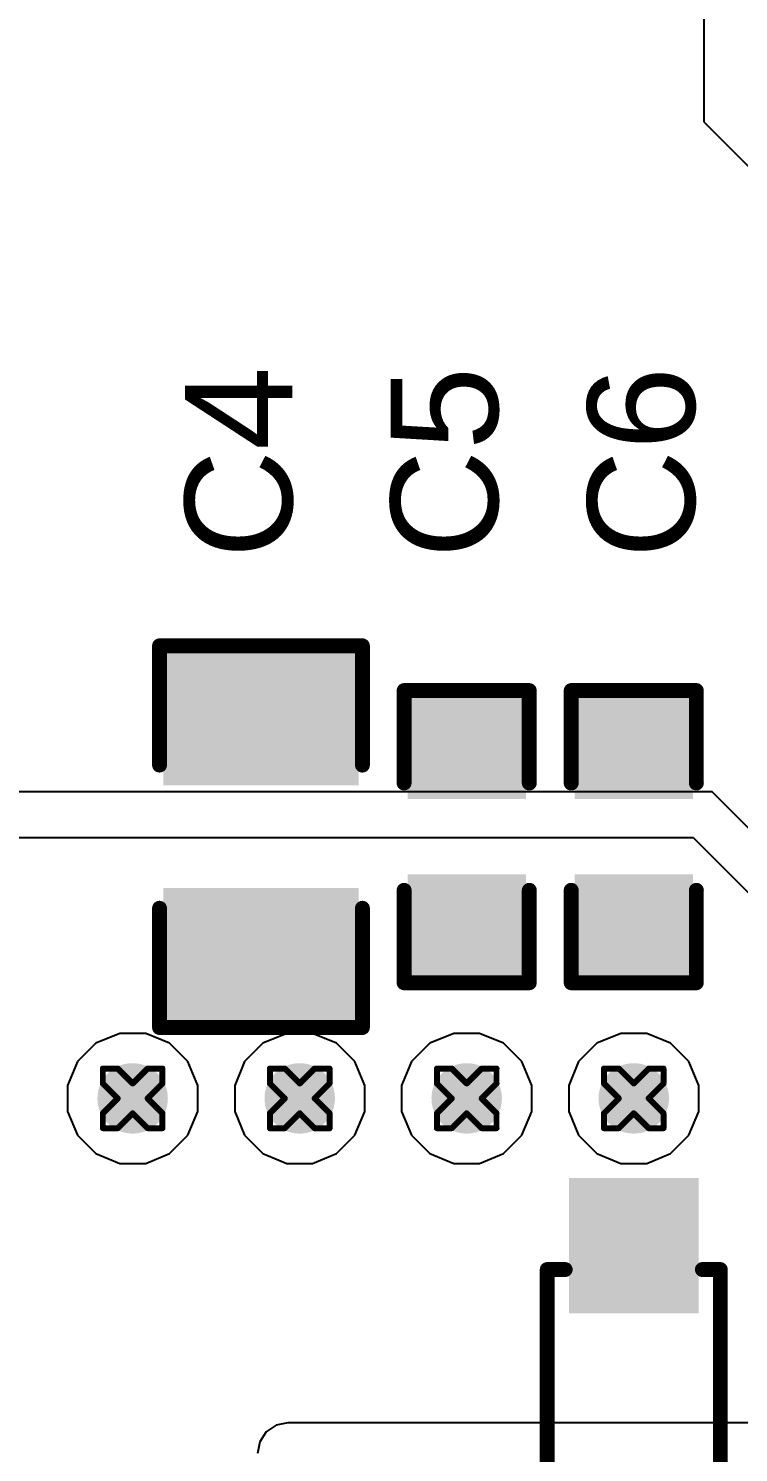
# Model space of a CAD drawing. Header units: inches. Extents: x -11 to 5379, y 0 to 5429.
# Drawn here: x 330.67 to 336.72, y 57.88 to 70.01 of the extents above; entities that cross this region are included whole.
import ezdxf

# ---------------------------------------------------------------- set-up
doc = ezdxf.new("R2010")
doc.units = ezdxf.units.IN
for name, color, linetype in [('Bottom Layer', 5, 'Continuous'), ('Drill Drawing', 1, 'Continuous'), ('GND', 16, 'Continuous'), ('PWR', 76, 'Continuous'), ('Top Layer', 1, 'Continuous'), ('Top Overlay', 2, 'Continuous'), ('Top Paste', 8, 'Continuous'), ('Top Solder', 216, 'Continuous'), ('Via Holes', 16, 'Continuous')]:
    doc.layers.add(name, color=color, linetype=linetype)
doc.styles.add('Arial', font='', dxfattribs={"height": 0.2})
doc.styles.get('Arial').set_extended_font_data('Arial')

# ---------------------------------------------------------------- blocks, each defined once
blk = doc.blocks.new('SOD_123_141')
at = {"layer": 'Top Layer'}
for points in [[(-1.1, 0.45), (-1.1, -0.45), (-2.05, -0.45), (-2.05, 0.45)], [(2.05, 0.45), (2.05, -0.45), (1.1, -0.45), (1.1, 0.45)]]:
    blk.add_hatch(color=1, dxfattribs=at).paths.add_polyline_path(points)
at = {"layer": 'Top Overlay'}
for points in [[(0.965, 0.508), (2.819, 0.508), (2.819, 0.8), (0.965, 0.8)], [(2.12, -0.787), (2.819, -0.787), (2.819, 0.788), (2.12, 0.788)], [(0.965, -0.8), (2.819, -0.8), (2.819, -0.508), (0.965, -0.508)]]:
    blk.add_hatch(color=2, dxfattribs=at).paths.add_polyline_path(points)
at = {"layer": 'Top Paste'}
for points in [[(-1.1, 0.45), (-1.1, -0.45), (-2.05, -0.45), (-2.05, 0.45)], [(2.05, 0.45), (2.05, -0.45), (1.1, -0.45), (1.1, 0.45)]]:
    blk.add_hatch(color=8, dxfattribs=at).paths.add_polyline_path(points)
at = {"layer": 'Top Solder'}
for points in [[(-0.998, 0.552), (-0.998, -0.552), (-2.152, -0.552), (-2.152, 0.552)], [(2.152, 0.552), (2.152, -0.552), (0.998, -0.552), (0.998, 0.552)]]:
    blk.add_hatch(color=216, dxfattribs=at).paths.add_polyline_path(points)
at = {"layer": 'Top Overlay'}
for points in [[(-1.372, 0.584, 0.127, 0.127, 0), (-1.372, 0.737, 0.127, 0.127, 0)], [(0.965, 0.737, 0.127, 0.127, 0), (-1.372, 0.737, 0.127, 0.127, 0)], [(-1.372, -0.737, 0.127, 0.127, 0), (-1.372, -0.584, 0.127, 0.127, 0)], [(0.965, -0.737, 0.127, 0.127, 0), (-1.372, -0.737, 0.127, 0.127, 0)]]:
    blk.add_lwpolyline(points, format="xyseb", dxfattribs=at)
for points in [[(-1.403, 0.737, 0.0635, 0.0635, 1), (-1.34, 0.737, 0.0635, 0.0635, 1)], [(-1.403, 0.737, 0.0635, 0.0635, 1), (-1.34, 0.737, 0.0635, 0.0635, 1)], [(0.933, 0.737, 0.0635, 0.0635, 1), (0.997, 0.737, 0.0635, 0.0635, 1)], [(-1.403, 0.584, 0.0635, 0.0635, 1), (-1.34, 0.584, 0.0635, 0.0635, 1)], [(-1.403, -0.584, 0.0635, 0.0635, 1), (-1.34, -0.584, 0.0635, 0.0635, 1)], [(-1.403, -0.737, 0.0635, 0.0635, 1), (-1.34, -0.737, 0.0635, 0.0635, 1)], [(-1.403, -0.737, 0.0635, 0.0635, 1), (-1.34, -0.737, 0.0635, 0.0635, 1)], [(0.933, -0.737, 0.0635, 0.0635, 1), (0.997, -0.737, 0.0635, 0.0635, 1)]]:
    blk.add_lwpolyline(points, format="xyseb", close=True, dxfattribs=at)
blk = doc.blocks.new('C___0603_710')
at = {"layer": 'Top Layer'}
for points in [[(-0.381, 0.445), (-0.381, -0.445), (-1.143, -0.445), (-1.143, 0.445)], [(1.143, 0.445), (1.143, -0.445), (0.381, -0.445), (0.381, 0.445)]]:
    blk.add_hatch(color=1, dxfattribs=at).paths.add_polyline_path(points)
at = {"layer": 'Top Paste'}
for points in [[(-0.381, 0.445), (-0.381, -0.445), (-1.143, -0.445), (-1.143, 0.445)], [(1.143, 0.445), (1.143, -0.445), (0.381, -0.445), (0.381, 0.445)]]:
    blk.add_hatch(color=8, dxfattribs=at).paths.add_polyline_path(points)
at = {"layer": 'Top Solder'}
for points in [[(-0.321, 0.504), (-0.321, -0.504), (-1.203, -0.504), (-1.203, 0.504)], [(1.203, 0.504), (1.203, -0.504), (0.321, -0.504), (0.321, 0.504)]]:
    blk.add_hatch(color=216, dxfattribs=at).paths.add_polyline_path(points)
at = {"layer": 'Top Overlay'}
for points in [[(-1.245, 0.533, 0.127, 0.127, 0), (-1.245, -0.533, 0.127, 0.127, 0)], [(-1.245, 0.533, 0.127, 0.127, 0), (-0.457, 0.533, 0.127, 0.127, 0)], [(0.457, 0.533, 0.127, 0.127, 0), (1.245, 0.533, 0.127, 0.127, 0)], [(1.245, 0.533, 0.127, 0.127, 0), (1.245, -0.533, 0.127, 0.127, 0)], [(-1.245, -0.533, 0.127, 0.127, 0), (-0.457, -0.533, 0.127, 0.127, 0)], [(0.457, -0.533, 0.127, 0.127, 0), (1.245, -0.533, 0.127, 0.127, 0)]]:
    blk.add_lwpolyline(points, format="xyseb", dxfattribs=at)
for points in [[(-1.276, 0.533, 0.0635, 0.0635, 1), (-1.213, 0.533, 0.0635, 0.0635, 1)], [(-1.276, 0.533, 0.0635, 0.0635, 1), (-1.213, 0.533, 0.0635, 0.0635, 1)], [(-0.489, 0.533, 0.0635, 0.0635, 1), (-0.425, 0.533, 0.0635, 0.0635, 1)], [(0.425, 0.533, 0.0635, 0.0635, 1), (0.489, 0.533, 0.0635, 0.0635, 1)], [(1.213, 0.533, 0.0635, 0.0635, 1), (1.276, 0.533, 0.0635, 0.0635, 1)], [(1.213, 0.533, 0.0635, 0.0635, 1), (1.276, 0.533, 0.0635, 0.0635, 1)], [(-1.276, -0.533, 0.0635, 0.0635, 1), (-1.213, -0.533, 0.0635, 0.0635, 1)], [(-1.276, -0.533, 0.0635, 0.0635, 1), (-1.213, -0.533, 0.0635, 0.0635, 1)], [(-0.489, -0.533, 0.0635, 0.0635, 1), (-0.425, -0.533, 0.0635, 0.0635, 1)], [(0.425, -0.533, 0.0635, 0.0635, 1), (0.489, -0.533, 0.0635, 0.0635, 1)], [(1.213, -0.533, 0.0635, 0.0635, 1), (1.276, -0.533, 0.0635, 0.0635, 1)], [(1.213, -0.533, 0.0635, 0.0635, 1), (1.276, -0.533, 0.0635, 0.0635, 1)]]:
    blk.add_lwpolyline(points, format="xyseb", close=True, dxfattribs=at)
blk = doc.blocks.new('C___0603_711')
at = {"layer": 'Top Layer'}
for points in [[(-0.381, 0.445), (-0.381, -0.445), (-1.143, -0.445), (-1.143, 0.445)], [(1.143, 0.445), (1.143, -0.445), (0.381, -0.445), (0.381, 0.445)]]:
    blk.add_hatch(color=1, dxfattribs=at).paths.add_polyline_path(points)
at = {"layer": 'Top Paste'}
for points in [[(-0.381, 0.445), (-0.381, -0.445), (-1.143, -0.445), (-1.143, 0.445)], [(1.143, 0.445), (1.143, -0.445), (0.381, -0.445), (0.381, 0.445)]]:
    blk.add_hatch(color=8, dxfattribs=at).paths.add_polyline_path(points)
at = {"layer": 'Top Solder'}
for points in [[(-0.321, 0.504), (-0.321, -0.504), (-1.203, -0.504), (-1.203, 0.504)], [(1.203, 0.504), (1.203, -0.504), (0.321, -0.504), (0.321, 0.504)]]:
    blk.add_hatch(color=216, dxfattribs=at).paths.add_polyline_path(points)
at = {"layer": 'Top Overlay'}
for points in [[(-1.245, 0.533, 0.127, 0.127, 0), (-1.245, -0.533, 0.127, 0.127, 0)], [(-1.245, 0.533, 0.127, 0.127, 0), (-0.457, 0.533, 0.127, 0.127, 0)], [(0.457, 0.533, 0.127, 0.127, 0), (1.245, 0.533, 0.127, 0.127, 0)], [(1.245, 0.533, 0.127, 0.127, 0), (1.245, -0.533, 0.127, 0.127, 0)], [(-1.245, -0.533, 0.127, 0.127, 0), (-0.457, -0.533, 0.127, 0.127, 0)], [(0.457, -0.533, 0.127, 0.127, 0), (1.245, -0.533, 0.127, 0.127, 0)]]:
    blk.add_lwpolyline(points, format="xyseb", dxfattribs=at)
for points in [[(-1.276, 0.533, 0.0635, 0.0635, 1), (-1.213, 0.533, 0.0635, 0.0635, 1)], [(-1.276, 0.533, 0.0635, 0.0635, 1), (-1.213, 0.533, 0.0635, 0.0635, 1)], [(-0.489, 0.533, 0.0635, 0.0635, 1), (-0.425, 0.533, 0.0635, 0.0635, 1)], [(0.425, 0.533, 0.0635, 0.0635, 1), (0.489, 0.533, 0.0635, 0.0635, 1)], [(1.213, 0.533, 0.0635, 0.0635, 1), (1.276, 0.533, 0.0635, 0.0635, 1)], [(1.213, 0.533, 0.0635, 0.0635, 1), (1.276, 0.533, 0.0635, 0.0635, 1)], [(-1.276, -0.533, 0.0635, 0.0635, 1), (-1.213, -0.533, 0.0635, 0.0635, 1)], [(-1.276, -0.533, 0.0635, 0.0635, 1), (-1.213, -0.533, 0.0635, 0.0635, 1)], [(-0.489, -0.533, 0.0635, 0.0635, 1), (-0.425, -0.533, 0.0635, 0.0635, 1)], [(0.425, -0.533, 0.0635, 0.0635, 1), (0.489, -0.533, 0.0635, 0.0635, 1)], [(1.213, -0.533, 0.0635, 0.0635, 1), (1.276, -0.533, 0.0635, 0.0635, 1)], [(1.213, -0.533, 0.0635, 0.0635, 1), (1.276, -0.533, 0.0635, 0.0635, 1)]]:
    blk.add_lwpolyline(points, format="xyseb", close=True, dxfattribs=at)
blk = doc.blocks.new('C___0805_712')
at = {"layer": 'Top Layer'}
for points in [[(-1.524, 0.762), (-0.508, 0.762), (-0.508, -0.762), (-1.524, -0.762)], [(0.508, 0.762), (1.524, 0.762), (1.524, -0.762), (0.508, -0.762)]]:
    blk.add_hatch(color=1, dxfattribs=at).paths.add_polyline_path(points)
at = {"layer": 'Top Paste'}
for points in [[(-1.524, 0.762), (-0.508, 0.762), (-0.508, -0.762), (-1.524, -0.762)], [(0.508, 0.762), (1.524, 0.762), (1.524, -0.762), (0.508, -0.762)]]:
    blk.add_hatch(color=8, dxfattribs=at).paths.add_polyline_path(points)
at = {"layer": 'Top Solder'}
for points in [[(-1.594, 0.832), (-0.438, 0.832), (-0.438, -0.832), (-1.594, -0.832)], [(0.438, 0.832), (1.594, 0.832), (1.594, -0.832), (0.438, -0.832)]]:
    blk.add_hatch(color=216, dxfattribs=at).paths.add_polyline_path(points)
at = {"layer": 'Top Overlay'}
for points in [[(-1.626, 0.864, 0.127, 0.127, 0), (-0.61, 0.864, 0.127, 0.127, 0)], [(-1.626, 0.864, 0.127, 0.127, 0), (-1.626, -0.864, 0.127, 0.127, 0)], [(0.61, 0.864, 0.127, 0.127, 0), (1.626, 0.864, 0.127, 0.127, 0)], [(1.626, 0.864, 0.127, 0.127, 0), (1.626, -0.864, 0.127, 0.127, 0)], [(-1.626, -0.864, 0.127, 0.127, 0), (-0.61, -0.864, 0.127, 0.127, 0)], [(0.61, -0.864, 0.127, 0.127, 0), (1.626, -0.864, 0.127, 0.127, 0)]]:
    blk.add_lwpolyline(points, format="xyseb", dxfattribs=at)
for points in [[(-1.657, 0.864, 0.0635, 0.0635, 1), (-1.594, 0.864, 0.0635, 0.0635, 1)], [(-1.657, 0.864, 0.0635, 0.0635, 1), (-1.594, 0.864, 0.0635, 0.0635, 1)], [(-0.641, 0.864, 0.0635, 0.0635, 1), (-0.578, 0.864, 0.0635, 0.0635, 1)], [(0.578, 0.864, 0.0635, 0.0635, 1), (0.641, 0.864, 0.0635, 0.0635, 1)], [(1.594, 0.864, 0.0635, 0.0635, 1), (1.657, 0.864, 0.0635, 0.0635, 1)], [(1.594, 0.864, 0.0635, 0.0635, 1), (1.657, 0.864, 0.0635, 0.0635, 1)], [(-1.657, -0.864, 0.0635, 0.0635, 1), (-1.594, -0.864, 0.0635, 0.0635, 1)], [(-1.657, -0.864, 0.0635, 0.0635, 1), (-1.594, -0.864, 0.0635, 0.0635, 1)], [(-0.641, -0.864, 0.0635, 0.0635, 1), (-0.578, -0.864, 0.0635, 0.0635, 1)], [(0.578, -0.864, 0.0635, 0.0635, 1), (0.641, -0.864, 0.0635, 0.0635, 1)], [(1.594, -0.864, 0.0635, 0.0635, 1), (1.657, -0.864, 0.0635, 0.0635, 1)], [(1.594, -0.864, 0.0635, 0.0635, 1), (1.657, -0.864, 0.0635, 0.0635, 1)]]:
    blk.add_lwpolyline(points, format="xyseb", close=True, dxfattribs=at)

msp = doc.modelspace()

# ---------------------------------------------------------------- hatches: boundary and pattern name
at = {"layer": 'Bottom Layer'}
h = msp.add_hatch(color=5, dxfattribs=at)
edge = h.paths.add_edge_path()
edge.add_arc((331.559, 60.898), 0.3, 0, 360)
h = msp.add_hatch(color=5, dxfattribs=at)
edge = h.paths.add_edge_path()
edge.add_arc((332.982, 60.898), 0.3, 0, 360)
h = msp.add_hatch(color=5, dxfattribs=at)
edge = h.paths.add_edge_path()
edge.add_arc((334.404, 60.898), 0.3, 0, 360)
h = msp.add_hatch(color=5, dxfattribs=at)
edge = h.paths.add_edge_path()
edge.add_arc((335.827, 60.898), 0.3, 0, 360)
at = {"layer": 'GND'}
h = msp.add_hatch(color=16, dxfattribs=at)
edge = h.paths.add_edge_path()
edge.add_arc((331.559, 60.898), 0.3, 0, 360)
h = msp.add_hatch(color=16, dxfattribs=at)
edge = h.paths.add_edge_path()
edge.add_arc((332.982, 60.898), 0.3, 0, 360)
h = msp.add_hatch(color=16, dxfattribs=at)
edge = h.paths.add_edge_path()
edge.add_arc((334.404, 60.898), 0.3, 0, 360)
h = msp.add_hatch(color=16, dxfattribs=at)
edge = h.paths.add_edge_path()
edge.add_arc((335.827, 60.898), 0.3, 0, 360)
at = {"layer": 'PWR'}
h = msp.add_hatch(color=76, dxfattribs=at)
edge = h.paths.add_edge_path()
edge.add_arc((331.559, 60.898), 0.3, 0, 360)
h = msp.add_hatch(color=76, dxfattribs=at)
edge = h.paths.add_edge_path()
edge.add_arc((332.982, 60.898), 0.3, 0, 360)
h = msp.add_hatch(color=76, dxfattribs=at)
edge = h.paths.add_edge_path()
edge.add_arc((334.404, 60.898), 0.3, 0, 360)
h = msp.add_hatch(color=76, dxfattribs=at)
edge = h.paths.add_edge_path()
edge.add_arc((335.827, 60.898), 0.3, 0, 360)
at = {"layer": 'Top Layer'}
h = msp.add_hatch(color=1, dxfattribs=at)
edge = h.paths.add_edge_path()
edge.add_arc((331.559, 60.898), 0.3, 0, 360)
h = msp.add_hatch(color=1, dxfattribs=at)
edge = h.paths.add_edge_path()
edge.add_arc((332.982, 60.898), 0.3, 0, 360)
h = msp.add_hatch(color=1, dxfattribs=at)
edge = h.paths.add_edge_path()
edge.add_arc((334.404, 60.898), 0.3, 0, 360)
h = msp.add_hatch(color=1, dxfattribs=at)
edge = h.paths.add_edge_path()
edge.add_arc((335.827, 60.898), 0.3, 0, 360)
at = {"layer": 'Via Holes'}
h = msp.add_hatch(color=7, dxfattribs=at)
edge = h.paths.add_edge_path()
edge.add_arc((331.559, 60.898), 0.15, 0, 360)
h = msp.add_hatch(color=7, dxfattribs=at)
edge = h.paths.add_edge_path()
edge.add_arc((332.982, 60.898), 0.15, 0, 360)
h = msp.add_hatch(color=7, dxfattribs=at)
edge = h.paths.add_edge_path()
edge.add_arc((334.404, 60.898), 0.15, 0, 360)
h = msp.add_hatch(color=7, dxfattribs=at)
edge = h.paths.add_edge_path()
edge.add_arc((335.827, 60.898), 0.15, 0, 360)

# ---------------------------------------------------------------- linework, layer by layer
at = {"layer": 'Drill Drawing'}
for points in [[(331.305, 61.025, 0.0508, 0.0508, 0), (331.305, 61.152, 0.0508, 0.0508, 0)], [(331.305, 61.152, 0.0508, 0.0508, 0), (331.432, 61.152, 0.0508, 0.0508, 0)], [(331.432, 61.152, 0.0508, 0.0508, 0), (331.559, 61.025, 0.0508, 0.0508, 0)], [(331.559, 61.025, 0.0508, 0.0508, 0), (331.686, 61.152, 0.0508, 0.0508, 0)], [(331.686, 61.152, 0.0508, 0.0508, 0), (331.813, 61.152, 0.0508, 0.0508, 0)], [(331.813, 61.025, 0.0508, 0.0508, 0), (331.813, 61.152, 0.0508, 0.0508, 0)], [(332.728, 61.025, 0.0508, 0.0508, 0), (332.728, 61.152, 0.0508, 0.0508, 0)], [(332.728, 61.152, 0.0508, 0.0508, 0), (332.855, 61.152, 0.0508, 0.0508, 0)], [(332.855, 61.152, 0.0508, 0.0508, 0), (332.982, 61.025, 0.0508, 0.0508, 0)], [(332.982, 61.025, 0.0508, 0.0508, 0), (333.109, 61.152, 0.0508, 0.0508, 0)], [(333.109, 61.152, 0.0508, 0.0508, 0), (333.236, 61.152, 0.0508, 0.0508, 0)], [(333.236, 61.025, 0.0508, 0.0508, 0), (333.236, 61.152, 0.0508, 0.0508, 0)], [(334.15, 61.025, 0.0508, 0.0508, 0), (334.15, 61.152, 0.0508, 0.0508, 0)], [(334.15, 61.152, 0.0508, 0.0508, 0), (334.277, 61.152, 0.0508, 0.0508, 0)], [(334.277, 61.152, 0.0508, 0.0508, 0), (334.404, 61.025, 0.0508, 0.0508, 0)], [(334.404, 61.025, 0.0508, 0.0508, 0), (334.531, 61.152, 0.0508, 0.0508, 0)], [(334.531, 61.152, 0.0508, 0.0508, 0), (334.658, 61.152, 0.0508, 0.0508, 0)], [(334.658, 61.025, 0.0508, 0.0508, 0), (334.658, 61.152, 0.0508, 0.0508, 0)], [(335.573, 61.025, 0.0508, 0.0508, 0), (335.573, 61.152, 0.0508, 0.0508, 0)], [(335.573, 61.152, 0.0508, 0.0508, 0), (335.7, 61.152, 0.0508, 0.0508, 0)], [(335.7, 61.152, 0.0508, 0.0508, 0), (335.827, 61.025, 0.0508, 0.0508, 0)], [(335.827, 61.025, 0.0508, 0.0508, 0), (335.954, 61.152, 0.0508, 0.0508, 0)], [(335.954, 61.152, 0.0508, 0.0508, 0), (336.081, 61.152, 0.0508, 0.0508, 0)], [(336.081, 61.025, 0.0508, 0.0508, 0), (336.081, 61.152, 0.0508, 0.0508, 0)], [(331.305, 61.025, 0.0508, 0.0508, 0), (331.432, 60.898, 0.0508, 0.0508, 0)], [(331.686, 60.898, 0.0508, 0.0508, 0), (331.813, 61.025, 0.0508, 0.0508, 0)], [(332.728, 61.025, 0.0508, 0.0508, 0), (332.855, 60.898, 0.0508, 0.0508, 0)], [(333.109, 60.898, 0.0508, 0.0508, 0), (333.236, 61.025, 0.0508, 0.0508, 0)], [(334.15, 61.025, 0.0508, 0.0508, 0), (334.277, 60.898, 0.0508, 0.0508, 0)], [(334.531, 60.898, 0.0508, 0.0508, 0), (334.658, 61.025, 0.0508, 0.0508, 0)], [(335.573, 61.025, 0.0508, 0.0508, 0), (335.7, 60.898, 0.0508, 0.0508, 0)], [(335.954, 60.898, 0.0508, 0.0508, 0), (336.081, 61.025, 0.0508, 0.0508, 0)], [(331.305, 60.771, 0.0508, 0.0508, 0), (331.432, 60.898, 0.0508, 0.0508, 0)], [(331.686, 60.898, 0.0508, 0.0508, 0), (331.813, 60.771, 0.0508, 0.0508, 0)], [(332.728, 60.771, 0.0508, 0.0508, 0), (332.855, 60.898, 0.0508, 0.0508, 0)], [(333.109, 60.898, 0.0508, 0.0508, 0), (333.236, 60.771, 0.0508, 0.0508, 0)], [(334.15, 60.771, 0.0508, 0.0508, 0), (334.277, 60.898, 0.0508, 0.0508, 0)], [(334.531, 60.898, 0.0508, 0.0508, 0), (334.658, 60.771, 0.0508, 0.0508, 0)], [(335.573, 60.771, 0.0508, 0.0508, 0), (335.7, 60.898, 0.0508, 0.0508, 0)], [(335.954, 60.898, 0.0508, 0.0508, 0), (336.081, 60.771, 0.0508, 0.0508, 0)], [(331.305, 60.644, 0.0508, 0.0508, 0), (331.305, 60.771, 0.0508, 0.0508, 0)], [(331.432, 60.644, 0.0508, 0.0508, 0), (331.559, 60.771, 0.0508, 0.0508, 0)], [(331.559, 60.771, 0.0508, 0.0508, 0), (331.686, 60.644, 0.0508, 0.0508, 0)], [(331.813, 60.644, 0.0508, 0.0508, 0), (331.813, 60.771, 0.0508, 0.0508, 0)], [(332.728, 60.644, 0.0508, 0.0508, 0), (332.728, 60.771, 0.0508, 0.0508, 0)], [(332.855, 60.644, 0.0508, 0.0508, 0), (332.982, 60.771, 0.0508, 0.0508, 0)], [(332.982, 60.771, 0.0508, 0.0508, 0), (333.109, 60.644, 0.0508, 0.0508, 0)], [(333.236, 60.644, 0.0508, 0.0508, 0), (333.236, 60.771, 0.0508, 0.0508, 0)], [(334.15, 60.644, 0.0508, 0.0508, 0), (334.15, 60.771, 0.0508, 0.0508, 0)], [(334.277, 60.644, 0.0508, 0.0508, 0), (334.404, 60.771, 0.0508, 0.0508, 0)], [(334.404, 60.771, 0.0508, 0.0508, 0), (334.531, 60.644, 0.0508, 0.0508, 0)], [(334.658, 60.644, 0.0508, 0.0508, 0), (334.658, 60.771, 0.0508, 0.0508, 0)], [(335.573, 60.644, 0.0508, 0.0508, 0), (335.573, 60.771, 0.0508, 0.0508, 0)], [(335.7, 60.644, 0.0508, 0.0508, 0), (335.827, 60.771, 0.0508, 0.0508, 0)], [(335.827, 60.771, 0.0508, 0.0508, 0), (335.954, 60.644, 0.0508, 0.0508, 0)], [(336.081, 60.644, 0.0508, 0.0508, 0), (336.081, 60.771, 0.0508, 0.0508, 0)], [(331.305, 60.644, 0.0508, 0.0508, 0), (331.432, 60.644, 0.0508, 0.0508, 0)], [(331.686, 60.644, 0.0508, 0.0508, 0), (331.813, 60.644, 0.0508, 0.0508, 0)], [(332.728, 60.644, 0.0508, 0.0508, 0), (332.855, 60.644, 0.0508, 0.0508, 0)], [(333.109, 60.644, 0.0508, 0.0508, 0), (333.236, 60.644, 0.0508, 0.0508, 0)], [(334.15, 60.644, 0.0508, 0.0508, 0), (334.277, 60.644, 0.0508, 0.0508, 0)], [(334.531, 60.644, 0.0508, 0.0508, 0), (334.658, 60.644, 0.0508, 0.0508, 0)], [(335.573, 60.644, 0.0508, 0.0508, 0), (335.7, 60.644, 0.0508, 0.0508, 0)], [(335.954, 60.644, 0.0508, 0.0508, 0), (336.081, 60.644, 0.0508, 0.0508, 0)]]:
    msp.add_lwpolyline(points, format="xyseb", dxfattribs=at)
for points in [[(331.293, 61.152, 0.0254, 0.0254, 1), (331.318, 61.152, 0.0254, 0.0254, 1)], [(331.293, 61.152, 0.0254, 0.0254, 1), (331.318, 61.152, 0.0254, 0.0254, 1)], [(331.42, 61.152, 0.0254, 0.0254, 1), (331.445, 61.152, 0.0254, 0.0254, 1)], [(331.42, 61.152, 0.0254, 0.0254, 1), (331.445, 61.152, 0.0254, 0.0254, 1)], [(331.674, 61.152, 0.0254, 0.0254, 1), (331.699, 61.152, 0.0254, 0.0254, 1)], [(331.674, 61.152, 0.0254, 0.0254, 1), (331.699, 61.152, 0.0254, 0.0254, 1)], [(331.801, 61.152, 0.0254, 0.0254, 1), (331.826, 61.152, 0.0254, 0.0254, 1)], [(331.801, 61.152, 0.0254, 0.0254, 1), (331.826, 61.152, 0.0254, 0.0254, 1)], [(332.715, 61.152, 0.0254, 0.0254, 1), (332.741, 61.152, 0.0254, 0.0254, 1)], [(332.715, 61.152, 0.0254, 0.0254, 1), (332.741, 61.152, 0.0254, 0.0254, 1)], [(332.842, 61.152, 0.0254, 0.0254, 1), (332.868, 61.152, 0.0254, 0.0254, 1)], [(332.842, 61.152, 0.0254, 0.0254, 1), (332.868, 61.152, 0.0254, 0.0254, 1)], [(333.096, 61.152, 0.0254, 0.0254, 1), (333.122, 61.152, 0.0254, 0.0254, 1)], [(333.096, 61.152, 0.0254, 0.0254, 1), (333.122, 61.152, 0.0254, 0.0254, 1)], [(333.223, 61.152, 0.0254, 0.0254, 1), (333.249, 61.152, 0.0254, 0.0254, 1)], [(333.223, 61.152, 0.0254, 0.0254, 1), (333.249, 61.152, 0.0254, 0.0254, 1)], [(334.138, 61.152, 0.0254, 0.0254, 1), (334.163, 61.152, 0.0254, 0.0254, 1)], [(334.138, 61.152, 0.0254, 0.0254, 1), (334.163, 61.152, 0.0254, 0.0254, 1)], [(334.265, 61.152, 0.0254, 0.0254, 1), (334.29, 61.152, 0.0254, 0.0254, 1)], [(334.265, 61.152, 0.0254, 0.0254, 1), (334.29, 61.152, 0.0254, 0.0254, 1)], [(334.519, 61.152, 0.0254, 0.0254, 1), (334.544, 61.152, 0.0254, 0.0254, 1)], [(334.519, 61.152, 0.0254, 0.0254, 1), (334.544, 61.152, 0.0254, 0.0254, 1)], [(334.646, 61.152, 0.0254, 0.0254, 1), (334.671, 61.152, 0.0254, 0.0254, 1)], [(334.646, 61.152, 0.0254, 0.0254, 1), (334.671, 61.152, 0.0254, 0.0254, 1)], [(335.56, 61.152, 0.0254, 0.0254, 1), (335.585, 61.152, 0.0254, 0.0254, 1)], [(335.56, 61.152, 0.0254, 0.0254, 1), (335.585, 61.152, 0.0254, 0.0254, 1)], [(335.687, 61.152, 0.0254, 0.0254, 1), (335.712, 61.152, 0.0254, 0.0254, 1)], [(335.687, 61.152, 0.0254, 0.0254, 1), (335.712, 61.152, 0.0254, 0.0254, 1)], [(335.941, 61.152, 0.0254, 0.0254, 1), (335.966, 61.152, 0.0254, 0.0254, 1)], [(335.941, 61.152, 0.0254, 0.0254, 1), (335.966, 61.152, 0.0254, 0.0254, 1)], [(336.068, 61.152, 0.0254, 0.0254, 1), (336.093, 61.152, 0.0254, 0.0254, 1)], [(336.068, 61.152, 0.0254, 0.0254, 1), (336.093, 61.152, 0.0254, 0.0254, 1)], [(331.293, 61.025, 0.0254, 0.0254, 1), (331.318, 61.025, 0.0254, 0.0254, 1)], [(331.293, 61.025, 0.0254, 0.0254, 1), (331.318, 61.025, 0.0254, 0.0254, 1)], [(331.547, 61.025, 0.0254, 0.0254, 1), (331.572, 61.025, 0.0254, 0.0254, 1)], [(331.547, 61.025, 0.0254, 0.0254, 1), (331.572, 61.025, 0.0254, 0.0254, 1)], [(331.801, 61.025, 0.0254, 0.0254, 1), (331.826, 61.025, 0.0254, 0.0254, 1)], [(331.801, 61.025, 0.0254, 0.0254, 1), (331.826, 61.025, 0.0254, 0.0254, 1)], [(332.715, 61.025, 0.0254, 0.0254, 1), (332.741, 61.025, 0.0254, 0.0254, 1)], [(332.715, 61.025, 0.0254, 0.0254, 1), (332.741, 61.025, 0.0254, 0.0254, 1)], [(332.969, 61.025, 0.0254, 0.0254, 1), (332.995, 61.025, 0.0254, 0.0254, 1)], [(332.969, 61.025, 0.0254, 0.0254, 1), (332.995, 61.025, 0.0254, 0.0254, 1)], [(333.223, 61.025, 0.0254, 0.0254, 1), (333.249, 61.025, 0.0254, 0.0254, 1)], [(333.223, 61.025, 0.0254, 0.0254, 1), (333.249, 61.025, 0.0254, 0.0254, 1)], [(334.138, 61.025, 0.0254, 0.0254, 1), (334.163, 61.025, 0.0254, 0.0254, 1)], [(334.138, 61.025, 0.0254, 0.0254, 1), (334.163, 61.025, 0.0254, 0.0254, 1)], [(334.392, 61.025, 0.0254, 0.0254, 1), (334.417, 61.025, 0.0254, 0.0254, 1)], [(334.392, 61.025, 0.0254, 0.0254, 1), (334.417, 61.025, 0.0254, 0.0254, 1)], [(334.646, 61.025, 0.0254, 0.0254, 1), (334.671, 61.025, 0.0254, 0.0254, 1)], [(334.646, 61.025, 0.0254, 0.0254, 1), (334.671, 61.025, 0.0254, 0.0254, 1)], [(335.56, 61.025, 0.0254, 0.0254, 1), (335.585, 61.025, 0.0254, 0.0254, 1)], [(335.56, 61.025, 0.0254, 0.0254, 1), (335.585, 61.025, 0.0254, 0.0254, 1)], [(335.814, 61.025, 0.0254, 0.0254, 1), (335.839, 61.025, 0.0254, 0.0254, 1)], [(335.814, 61.025, 0.0254, 0.0254, 1), (335.839, 61.025, 0.0254, 0.0254, 1)], [(336.068, 61.025, 0.0254, 0.0254, 1), (336.093, 61.025, 0.0254, 0.0254, 1)], [(336.068, 61.025, 0.0254, 0.0254, 1), (336.093, 61.025, 0.0254, 0.0254, 1)], [(331.42, 60.898, 0.0254, 0.0254, 1), (331.445, 60.898, 0.0254, 0.0254, 1)], [(331.42, 60.898, 0.0254, 0.0254, 1), (331.445, 60.898, 0.0254, 0.0254, 1)], [(331.674, 60.898, 0.0254, 0.0254, 1), (331.699, 60.898, 0.0254, 0.0254, 1)], [(331.674, 60.898, 0.0254, 0.0254, 1), (331.699, 60.898, 0.0254, 0.0254, 1)], [(332.842, 60.898, 0.0254, 0.0254, 1), (332.868, 60.898, 0.0254, 0.0254, 1)], [(332.842, 60.898, 0.0254, 0.0254, 1), (332.868, 60.898, 0.0254, 0.0254, 1)], [(333.096, 60.898, 0.0254, 0.0254, 1), (333.122, 60.898, 0.0254, 0.0254, 1)], [(333.096, 60.898, 0.0254, 0.0254, 1), (333.122, 60.898, 0.0254, 0.0254, 1)], [(334.265, 60.898, 0.0254, 0.0254, 1), (334.29, 60.898, 0.0254, 0.0254, 1)], [(334.265, 60.898, 0.0254, 0.0254, 1), (334.29, 60.898, 0.0254, 0.0254, 1)], [(334.519, 60.898, 0.0254, 0.0254, 1), (334.544, 60.898, 0.0254, 0.0254, 1)], [(334.519, 60.898, 0.0254, 0.0254, 1), (334.544, 60.898, 0.0254, 0.0254, 1)], [(335.687, 60.898, 0.0254, 0.0254, 1), (335.712, 60.898, 0.0254, 0.0254, 1)], [(335.687, 60.898, 0.0254, 0.0254, 1), (335.712, 60.898, 0.0254, 0.0254, 1)], [(335.941, 60.898, 0.0254, 0.0254, 1), (335.966, 60.898, 0.0254, 0.0254, 1)], [(335.941, 60.898, 0.0254, 0.0254, 1), (335.966, 60.898, 0.0254, 0.0254, 1)], [(331.293, 60.771, 0.0254, 0.0254, 1), (331.318, 60.771, 0.0254, 0.0254, 1)], [(331.293, 60.771, 0.0254, 0.0254, 1), (331.318, 60.771, 0.0254, 0.0254, 1)], [(331.547, 60.771, 0.0254, 0.0254, 1), (331.572, 60.771, 0.0254, 0.0254, 1)], [(331.547, 60.771, 0.0254, 0.0254, 1), (331.572, 60.771, 0.0254, 0.0254, 1)], [(331.801, 60.771, 0.0254, 0.0254, 1), (331.826, 60.771, 0.0254, 0.0254, 1)], [(331.801, 60.771, 0.0254, 0.0254, 1), (331.826, 60.771, 0.0254, 0.0254, 1)], [(332.715, 60.771, 0.0254, 0.0254, 1), (332.741, 60.771, 0.0254, 0.0254, 1)], [(332.715, 60.771, 0.0254, 0.0254, 1), (332.741, 60.771, 0.0254, 0.0254, 1)], [(332.969, 60.771, 0.0254, 0.0254, 1), (332.995, 60.771, 0.0254, 0.0254, 1)], [(332.969, 60.771, 0.0254, 0.0254, 1), (332.995, 60.771, 0.0254, 0.0254, 1)], [(333.223, 60.771, 0.0254, 0.0254, 1), (333.249, 60.771, 0.0254, 0.0254, 1)], [(333.223, 60.771, 0.0254, 0.0254, 1), (333.249, 60.771, 0.0254, 0.0254, 1)], [(334.138, 60.771, 0.0254, 0.0254, 1), (334.163, 60.771, 0.0254, 0.0254, 1)], [(334.138, 60.771, 0.0254, 0.0254, 1), (334.163, 60.771, 0.0254, 0.0254, 1)], [(334.392, 60.771, 0.0254, 0.0254, 1), (334.417, 60.771, 0.0254, 0.0254, 1)], [(334.392, 60.771, 0.0254, 0.0254, 1), (334.417, 60.771, 0.0254, 0.0254, 1)], [(334.646, 60.771, 0.0254, 0.0254, 1), (334.671, 60.771, 0.0254, 0.0254, 1)], [(334.646, 60.771, 0.0254, 0.0254, 1), (334.671, 60.771, 0.0254, 0.0254, 1)], [(335.56, 60.771, 0.0254, 0.0254, 1), (335.585, 60.771, 0.0254, 0.0254, 1)], [(335.56, 60.771, 0.0254, 0.0254, 1), (335.585, 60.771, 0.0254, 0.0254, 1)], [(335.814, 60.771, 0.0254, 0.0254, 1), (335.839, 60.771, 0.0254, 0.0254, 1)], [(335.814, 60.771, 0.0254, 0.0254, 1), (335.839, 60.771, 0.0254, 0.0254, 1)], [(336.068, 60.771, 0.0254, 0.0254, 1), (336.093, 60.771, 0.0254, 0.0254, 1)], [(336.068, 60.771, 0.0254, 0.0254, 1), (336.093, 60.771, 0.0254, 0.0254, 1)], [(331.293, 60.644, 0.0254, 0.0254, 1), (331.318, 60.644, 0.0254, 0.0254, 1)], [(331.293, 60.644, 0.0254, 0.0254, 1), (331.318, 60.644, 0.0254, 0.0254, 1)], [(331.42, 60.644, 0.0254, 0.0254, 1), (331.445, 60.644, 0.0254, 0.0254, 1)], [(331.42, 60.644, 0.0254, 0.0254, 1), (331.445, 60.644, 0.0254, 0.0254, 1)], [(331.674, 60.644, 0.0254, 0.0254, 1), (331.699, 60.644, 0.0254, 0.0254, 1)], [(331.674, 60.644, 0.0254, 0.0254, 1), (331.699, 60.644, 0.0254, 0.0254, 1)], [(331.801, 60.644, 0.0254, 0.0254, 1), (331.826, 60.644, 0.0254, 0.0254, 1)], [(331.801, 60.644, 0.0254, 0.0254, 1), (331.826, 60.644, 0.0254, 0.0254, 1)], [(332.715, 60.644, 0.0254, 0.0254, 1), (332.741, 60.644, 0.0254, 0.0254, 1)], [(332.715, 60.644, 0.0254, 0.0254, 1), (332.741, 60.644, 0.0254, 0.0254, 1)], [(332.842, 60.644, 0.0254, 0.0254, 1), (332.868, 60.644, 0.0254, 0.0254, 1)], [(332.842, 60.644, 0.0254, 0.0254, 1), (332.868, 60.644, 0.0254, 0.0254, 1)], [(333.096, 60.644, 0.0254, 0.0254, 1), (333.122, 60.644, 0.0254, 0.0254, 1)], [(333.096, 60.644, 0.0254, 0.0254, 1), (333.122, 60.644, 0.0254, 0.0254, 1)], [(333.223, 60.644, 0.0254, 0.0254, 1), (333.249, 60.644, 0.0254, 0.0254, 1)], [(333.223, 60.644, 0.0254, 0.0254, 1), (333.249, 60.644, 0.0254, 0.0254, 1)], [(334.138, 60.644, 0.0254, 0.0254, 1), (334.163, 60.644, 0.0254, 0.0254, 1)], [(334.138, 60.644, 0.0254, 0.0254, 1), (334.163, 60.644, 0.0254, 0.0254, 1)], [(334.265, 60.644, 0.0254, 0.0254, 1), (334.29, 60.644, 0.0254, 0.0254, 1)], [(334.265, 60.644, 0.0254, 0.0254, 1), (334.29, 60.644, 0.0254, 0.0254, 1)], [(334.519, 60.644, 0.0254, 0.0254, 1), (334.544, 60.644, 0.0254, 0.0254, 1)], [(334.519, 60.644, 0.0254, 0.0254, 1), (334.544, 60.644, 0.0254, 0.0254, 1)], [(334.646, 60.644, 0.0254, 0.0254, 1), (334.671, 60.644, 0.0254, 0.0254, 1)], [(334.646, 60.644, 0.0254, 0.0254, 1), (334.671, 60.644, 0.0254, 0.0254, 1)], [(335.56, 60.644, 0.0254, 0.0254, 1), (335.585, 60.644, 0.0254, 0.0254, 1)], [(335.56, 60.644, 0.0254, 0.0254, 1), (335.585, 60.644, 0.0254, 0.0254, 1)], [(335.687, 60.644, 0.0254, 0.0254, 1), (335.712, 60.644, 0.0254, 0.0254, 1)], [(335.687, 60.644, 0.0254, 0.0254, 1), (335.712, 60.644, 0.0254, 0.0254, 1)], [(335.941, 60.644, 0.0254, 0.0254, 1), (335.966, 60.644, 0.0254, 0.0254, 1)], [(335.941, 60.644, 0.0254, 0.0254, 1), (335.966, 60.644, 0.0254, 0.0254, 1)], [(336.068, 60.644, 0.0254, 0.0254, 1), (336.093, 60.644, 0.0254, 0.0254, 1)], [(336.068, 60.644, 0.0254, 0.0254, 1), (336.093, 60.644, 0.0254, 0.0254, 1)]]:
    msp.add_lwpolyline(points, format="xyseb", close=True, dxfattribs=at)
at = {"layer": 'PWR'}
for p, q in [((331.449, 61.452), (331.246, 61.367)), ((331.67, 61.452), (331.449, 61.452)), ((331.873, 61.367), (331.67, 61.452)), ((332.872, 61.452), (332.668, 61.367)), ((333.092, 61.452), (332.872, 61.452)), ((333.296, 61.367), (333.092, 61.452)), ((334.294, 61.452), (334.09, 61.367)), ((334.514, 61.452), (334.294, 61.452)), ((334.718, 61.367), (334.514, 61.452)), ((335.716, 61.452), (335.513, 61.367)), ((335.937, 61.452), (335.716, 61.452)), ((336.14, 61.367), (335.937, 61.452)), ((331.246, 61.367), (331.09, 61.211)), ((332.029, 61.211), (331.873, 61.367)), ((332.668, 61.367), (332.512, 61.211)), ((333.451, 61.211), (333.296, 61.367)), ((334.09, 61.367), (333.935, 61.211)), ((334.874, 61.211), (334.718, 61.367)), ((335.513, 61.367), (335.357, 61.211)), ((336.296, 61.211), (336.14, 61.367)), ((331.09, 61.211), (331.005, 61.008)), ((332.113, 61.008), (332.029, 61.211)), ((332.512, 61.211), (332.428, 61.008)), ((333.536, 61.008), (333.451, 61.211)), ((333.935, 61.211), (333.85, 61.008)), ((334.958, 61.008), (334.874, 61.211)), ((335.357, 61.211), (335.273, 61.008)), ((336.381, 61.008), (336.296, 61.211)), ((331.005, 61.008), (331.005, 60.787)), ((332.113, 60.787), (332.113, 61.008)), ((332.428, 61.008), (332.428, 60.787)), ((333.536, 60.787), (333.536, 61.008)), ((333.85, 61.008), (333.85, 60.787)), ((334.958, 60.787), (334.958, 61.008)), ((335.273, 61.008), (335.273, 60.787)), ((336.381, 60.787), (336.381, 61.008)), ((331.005, 60.787), (331.09, 60.584)), ((332.029, 60.584), (332.113, 60.787)), ((332.428, 60.787), (332.512, 60.584)), ((333.451, 60.584), (333.536, 60.787)), ((333.85, 60.787), (333.935, 60.584)), ((334.874, 60.584), (334.958, 60.787)), ((335.273, 60.787), (335.357, 60.584)), ((336.296, 60.584), (336.381, 60.787)), ((331.09, 60.584), (331.246, 60.428)), ((331.873, 60.428), (332.029, 60.584)), ((332.512, 60.584), (332.668, 60.428)), ((333.296, 60.428), (333.451, 60.584)), ((333.935, 60.584), (334.09, 60.428)), ((334.718, 60.428), (334.874, 60.584)), ((335.357, 60.584), (335.513, 60.428)), ((336.14, 60.428), (336.296, 60.584)), ((331.246, 60.428), (331.449, 60.344)), ((331.67, 60.344), (331.873, 60.428)), ((332.668, 60.428), (332.872, 60.344)), ((333.092, 60.344), (333.296, 60.428)), ((334.09, 60.428), (334.294, 60.344)), ((334.514, 60.344), (334.718, 60.428)), ((335.513, 60.428), (335.716, 60.344)), ((335.937, 60.344), (336.14, 60.428)), ((331.449, 60.344), (331.67, 60.344)), ((332.872, 60.344), (333.092, 60.344)), ((334.294, 60.344), (334.514, 60.344)), ((335.716, 60.344), (335.937, 60.344))]:
    msp.add_line(p, q, dxfattribs=at)
at = {"layer": 'Top Layer'}
for p, q in [((336.423, 78.74), (336.423, 69.215)), ((336.423, 69.215), (337.439, 68.199)), ((336.495, 63.508), (328.492, 63.508)), ((337.312, 62.69), (336.495, 63.508)), ((328.492, 63.119), (336.334, 63.119)), ((336.334, 63.119), (336.924, 62.529)), ((332.781, 58.114), (332.697, 58.058)), ((332.88, 58.134), (332.781, 58.114)), ((339.427, 58.134), (332.88, 58.134)), ((332.641, 57.974), (332.621, 57.875)), ((332.697, 58.058), (332.641, 57.974))]:
    msp.add_line(p, q, dxfattribs=at)

# ---------------------------------------------------------------- block references
for name, p, rotation in [('C___0805_712', (332.652, 63.127), 90), ('C___0603_711', (334.404, 63.127), 90), ('C___0603_710', (335.827, 63.127), 90), ('SOD_123_141', (335.827, 58.069), 270)]:
    msp.add_blockref(name, p, dxfattribs=dict(rotation=rotation))

# ---------------------------------------------------------------- texts
at = {"layer": 'Top Overlay', "style": 'Arial'}
for s, p in [('C4', (332.918, 65.497)), ('C5', (334.671, 65.497)), ('C6', (336.347, 65.497))]:
    msp.add_text(s, height=0.9144, rotation=90, dxfattribs=at).set_placement(p)

doc.saveas('drawing.dxf')
